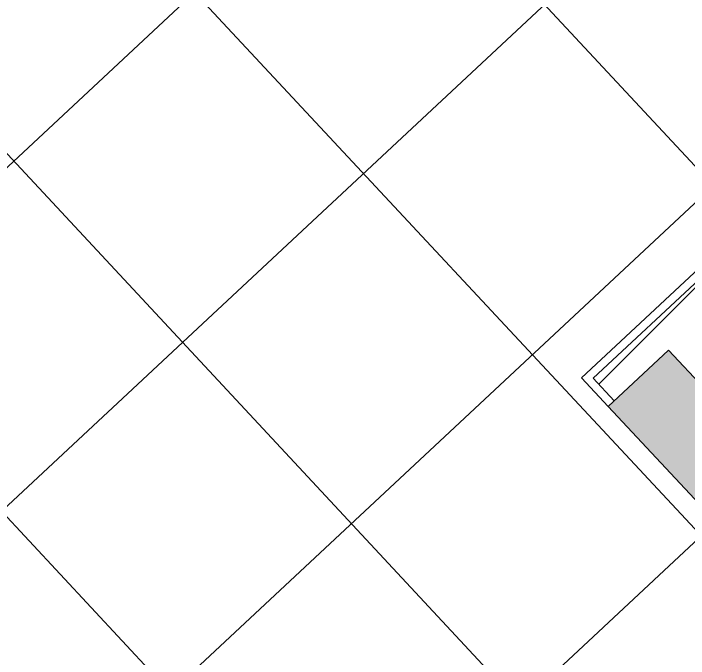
# Model space of a CAD drawing. Header units: millimetres. Extents: x -71377 to 516042, y -145869 to 441446.
# Drawn here: x 280388 to 282024, y 178103 to 179666 of the extents above; entities that cross this region are included whole.
import ezdxf

# ---------------------------------------------------------------- set-up
doc = ezdxf.new("R2010")
doc.units = ezdxf.units.MM
doc.header["$LTSCALE"] = 1000
for name, color, linetype, lineweight in [('A-fnsh', 5, 'Continuous', 5), ('A-hat', 251, 'Continuous', 5), ('A_bwall', 3, 'Continuous', 5), ('A_cwall', 2, 'Continuous', 5), ('A_fnsh', 5, 'Continuous', 5)]:
    doc.layers.add(name, color=color, linetype=linetype, lineweight=lineweight)

msp = doc.modelspace()

# ---------------------------------------------------------------- hatches: boundary and pattern name
at = {"layer": 'A-hat'}
h = msp.add_hatch(dxfattribs=at)
h.set_pattern_fill('FP_42', color=256, scale=1000, style=0, pattern_type=2)
h.set_pattern_definition([(133, (279101.14, 178927.9), (-438.81, -409.2), []), (223, (279101.14, 178927.9), (409.2, -438.81), [])])
h.paths.add_polyline_path([(279874.3, 174989.8), (279906.5, 175019.8), (279714.8, 175225.3), (279751.4, 175259.4), (279943, 175053.9), (282709, 177633.3), (282517.4, 177838.8), (282553.9, 177872.9), (282745.6, 177667.4), (282777.8, 177697.4), (281765, 178783.4), (282591.4, 179554.1), (279065.5, 183335.2), (277690.5, 182053), (277445, 182316.3), (276413.8, 181354.7), (276277.4, 181501), (275399.8, 180682.6), (275536.2, 180536.3), (275474, 180478.3), (276156, 179747), (275552.7, 179184.3), (278546.6, 175973.7), (278766, 176178.3), (279846.3, 175019.8)])
h.paths.add_polyline_path([(279805, 175335.4), (279600.4, 175554.8), (282233.3, 178010), (282437.9, 177790.6), (279906.5, 175430)])
h.paths.add_polyline_path([(281712, 179698), (281302.8, 180136.8), (281522.2, 180341.4), (281931.4, 179902.6), (281728.1, 179713)])
h.paths.add_polyline_path([(281087.1, 180441.5), (280473.3, 181099.7), (280692.7, 181304.3), (281306.5, 180646.1), (281101.9, 180455.3)])
h = msp.add_hatch(dxfattribs=at)
h.set_pattern_fill('FP_12', color=256, scale=1000, style=0, pattern_type=2)
h.set_pattern_definition([(45, (165969.5, 243949.9), (-353.5534, 353.5534), [])])
h.paths.add_polyline_path([(281844.4, 178727.6), (281976.1, 178850.3), (282054.5, 178766.2), (282749.3, 179414.1), (282619.7, 179553.1), (281793.3, 178782.4)])
msp.add_hatch(color=256, dxfattribs=at).paths.add_polyline_path([(283337, 177097.7), (283483.3, 177234.1), (281976.1, 178850.3), (281829.8, 178713.9), (282856.6, 177612.8)])

# ---------------------------------------------------------------- linework, layer by layer
at = {"layer": 'A-fnsh'}
msp.add_line((281765, 178783.4), (282591.4, 179554.1), dxfattribs=at)
at = {"layer": 'A_bwall'}
for p, q in [((282619.7, 179553.1), (281793.3, 178782.4)), ((281793.3, 178782.4), (281844.4, 178727.6))]:
    msp.add_line(p, q, dxfattribs=at)
at = {"layer": 'A_cwall'}
for p, q in [((281829.8, 178713.9), (281976.1, 178850.3)), ((283483.3, 177234.1), (281976.1, 178850.3)), ((281829.8, 178713.9), (283337, 177097.7))]:
    msp.add_line(p, q, dxfattribs=at)
at = {"layer": 'A_fnsh'}
for p, q in [((281793.3, 178782.4), (282619.7, 179553.1)), ((281765, 178783.4), (281829.8, 178713.9))]:
    msp.add_line(p, q, dxfattribs=at)

doc.saveas('drawing.dxf')
